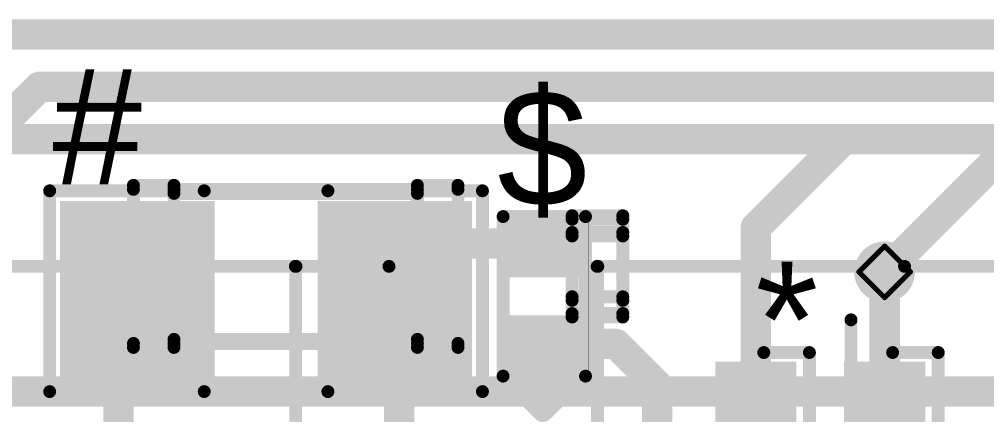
# Model space of a CAD drawing. Header units: millimetres. Extents: x -16 to 330, y -45 to 150.
# Drawn here: x 36.56 to 46.09, y 15.55 to 19.45 of the extents above; entities that cross this region are included whole.
import ezdxf

# ---------------------------------------------------------------- set-up
doc = ezdxf.new("R2010")
doc.units = ezdxf.units.MM
for name, color, linetype in [('BottomLayer', 5, 'Continuous'), ('BottomSolder', 6, 'Continuous'), ('DrillDrawing', 1, 'Continuous'), ('Mechanical13', 56, 'Continuous'), ('MidLayer1', 16, 'Continuous'), ('MidLayer2', 76, 'Continuous'), ('TopLayer', 1, 'Continuous'), ('TopOverlay', 2, 'Continuous'), ('TopPaste', 8, 'Continuous'), ('TopSolder', 216, 'Continuous'), ('ViaHoleLayer', 16, 'Continuous')]:
    doc.layers.add(name, color=color, linetype=linetype)
doc.styles.add('Arial', font='arial.ttf', dxfattribs={"height": 0.2})

# ---------------------------------------------------------------- blocks, each defined once
blk = doc.blocks.new('C___1206_44')
at = {"layer": 'TopLayer'}
for points in [[(-2.032, 0.889), (-0.508, 0.889), (-0.508, -0.889), (-2.032, -0.889)], [(0.508, 0.889), (2.032, 0.889), (2.032, -0.889), (0.508, -0.889)]]:
    blk.add_hatch(color=1, dxfattribs=at).paths.add_polyline_path(points)
at = {"layer": 'TopPaste'}
for points in [[(-2.032, 0.889), (-0.508, 0.889), (-0.508, -0.889), (-2.032, -0.889)], [(0.508, 0.889), (2.032, 0.889), (2.032, -0.889), (0.508, -0.889)]]:
    blk.add_hatch(color=8, dxfattribs=at).paths.add_polyline_path(points)
at = {"layer": 'TopSolder'}
for points in [[(-2.032, 0.889), (-0.508, 0.889), (-0.508, -0.889), (-2.032, -0.889)], [(0.508, 0.889), (2.032, 0.889), (2.032, -0.889), (0.508, -0.889)]]:
    blk.add_hatch(color=216, dxfattribs=at).paths.add_polyline_path(points)
at = {"layer": 'TopOverlay', "const_width": 0.127}
for points in [[(-2.1336, -0.9906), (-2.1336, 0.9906)], [(-2.1336, 0.9906), (-0.6096, 0.9906)], [(0.6096, 0.9906), (2.1336, 0.9906)], [(2.1336, -0.9906), (2.1336, 0.9906)], [(-2.1336, -0.9906), (-0.6096, -0.9906)], [(0.6096, -0.9906), (2.1336, -0.9906)]]:
    blk.add_lwpolyline(points, dxfattribs=at)
at = {"layer": 'TopOverlay', "const_width": 0.0635}
for points in [[(-2.16535, 0.9906, 1), (-2.10185, 0.9906, 1)], [(-2.16535, 0.9906, 1), (-2.10185, 0.9906, 1)], [(-0.64135, 0.9906, 1), (-0.57785, 0.9906, 1)], [(0.57785, 0.9906, 1), (0.64135, 0.9906, 1)], [(2.10185, 0.9906, 1), (2.16535, 0.9906, 1)], [(2.10185, 0.9906, 1), (2.16535, 0.9906, 1)], [(-2.16535, -0.9906, 1), (-2.10185, -0.9906, 1)], [(-2.16535, -0.9906, 1), (-2.10185, -0.9906, 1)], [(-0.64135, -0.9906, 1), (-0.57785, -0.9906, 1)], [(0.57785, -0.9906, 1), (0.64135, -0.9906, 1)], [(2.10185, -0.9906, 1), (2.16535, -0.9906, 1)], [(2.10185, -0.9906, 1), (2.16535, -0.9906, 1)]]:
    blk.add_lwpolyline(points, format="xyb", close=True, dxfattribs=at)
blk = doc.blocks.new('SOP_4_1_27_________B____2_6___64')
at = {"layer": 'TopLayer'}
for points in [[(-3.875, 1.035), (-2.375, 1.035), (-2.375, 0.235), (-3.875, 0.235)], [(2.375, 1.035), (3.875, 1.035), (3.875, 0.235), (2.375, 0.235)], [(2.375, 1.035), (3.875, 1.035), (3.875, 0.235), (2.375, 0.235)], [(-3.875, -0.235), (-2.375, -0.235), (-2.375, -1.035), (-3.875, -1.035)], [(2.375, -0.235), (3.875, -0.235), (3.875, -1.035), (2.375, -1.035)]]:
    blk.add_hatch(color=1, dxfattribs=at).paths.add_polyline_path(points)
at = {"layer": 'TopPaste'}
for points in [[(-3.875, 1.035), (-2.375, 1.035), (-2.375, 0.235), (-3.875, 0.235)], [(2.375, 1.035), (3.875, 1.035), (3.875, 0.235), (2.375, 0.235)], [(2.375, 1.035), (3.875, 1.035), (3.875, 0.235), (2.375, 0.235)], [(-3.875, -0.235), (-2.375, -0.235), (-2.375, -1.035), (-3.875, -1.035)], [(2.375, -0.235), (3.875, -0.235), (3.875, -1.035), (2.375, -1.035)]]:
    blk.add_hatch(color=8, dxfattribs=at).paths.add_polyline_path(points)
at = {"layer": 'TopSolder'}
for points in [[(-3.875, 1.035), (-2.375, 1.035), (-2.375, 0.235), (-3.875, 0.235)], [(2.375, 1.035), (3.875, 1.035), (3.875, 0.235), (2.375, 0.235)], [(2.375, 1.035), (3.875, 1.035), (3.875, 0.235), (2.375, 0.235)], [(-3.875, -0.235), (-2.375, -0.235), (-2.375, -1.035), (-3.875, -1.035)], [(2.375, -0.235), (3.875, -0.235), (3.875, -1.035), (2.375, -1.035)]]:
    blk.add_hatch(color=216, dxfattribs=at).paths.add_polyline_path(points)
at = {"layer": 'TopOverlay', "const_width": 0.127}
for points in [[(-1.778, 1.4478), (2.0828, 1.4478)], [(-4.1656, 0.762), (-4.1656, 0.508)], [(-4.1656, 0.762), (-4.0386, 0.635)], [(-4.0386, 0.635), (-4.1656, 0.508)], [(-1.778, -1.4478), (2.0828, -1.4478)]]:
    blk.add_lwpolyline(points, dxfattribs=at)
at = {"layer": 'TopOverlay', "const_width": 0.0635}
for points in [[(-1.8097, 1.4478, 1), (-1.7463, 1.4478, 1)], [(2.0511, 1.4478, 1), (2.1145, 1.4478, 1)], [(-4.1974, 0.762, 1), (-4.1338, 0.762, 1)], [(-4.1974, 0.762, 1), (-4.1338, 0.762, 1)], [(-4.0703, 0.635, 1), (-4.0069, 0.635, 1)], [(-4.0703, 0.635, 1), (-4.0069, 0.635, 1)], [(-4.1974, 0.508, 1), (-4.1338, 0.508, 1)], [(-4.1974, 0.508, 1), (-4.1338, 0.508, 1)], [(-1.8097, -1.4478, 1), (-1.7463, -1.4478, 1)], [(2.0511, -1.4478, 1), (2.1145, -1.4478, 1)]]:
    blk.add_lwpolyline(points, format="xyb", close=True, dxfattribs=at)
blk = doc.blocks.new('R___0402_102')
at = {"layer": 'TopLayer'}
for points in [[(-0.6985, -0.3175), (-0.6985, 0.3175), (-0.2413, 0.3175), (-0.2413, -0.3175)], [(0.2413, -0.3175), (0.2413, 0.3175), (0.6985, 0.3175), (0.6985, -0.3175)]]:
    blk.add_hatch(color=1, dxfattribs=at).paths.add_polyline_path(points)
at = {"layer": 'TopPaste'}
for points in [[(-0.6985, -0.3175), (-0.6985, 0.3175), (-0.2413, 0.3175), (-0.2413, -0.3175)], [(0.2413, -0.3175), (0.2413, 0.3175), (0.6985, 0.3175), (0.6985, -0.3175)]]:
    blk.add_hatch(color=8, dxfattribs=at).paths.add_polyline_path(points)
at = {"layer": 'TopSolder'}
for points in [[(-0.7535, -0.3725), (-0.7535, 0.3725), (-0.1863, 0.3725), (-0.1863, -0.3725)], [(0.1863, -0.3725), (0.1863, 0.3725), (0.7535, 0.3725), (0.7535, -0.3725)]]:
    blk.add_hatch(color=216, dxfattribs=at).paths.add_polyline_path(points)
at = {"layer": 'TopOverlay'}
for points, const_width in [([(-0.7874, 0.4064), (-0.7874, -0.4064)], 0.127), ([(-0.7874, 0.4064), (0.7874, 0.4064)], 0.127), ([(0.7874, 0.4064), (0.7874, -0.4064)], 0.127), ([(-0.7874, -0.4064), (0.7874, -0.4064)], 0.127), ([(-0.8128, -0.4318), (0.8128, -0.4318)], 0.00323)]:
    blk.add_lwpolyline(points, dxfattribs=dict(at, const_width=const_width))
for points, const_width in [([(-0.8191, 0.4064, 1), (-0.7556, 0.4064, 1)], 0.0635), ([(-0.8191, 0.4064, 1), (-0.7556, 0.4064, 1)], 0.0635), ([(0.7556, 0.4064, 1), (0.8191, 0.4064, 1)], 0.0635), ([(0.7556, 0.4064, 1), (0.8191, 0.4064, 1)], 0.0635), ([(-0.8191, -0.4064, 1), (-0.7556, -0.4064, 1)], 0.0635), ([(-0.8191, -0.4064, 1), (-0.7556, -0.4064, 1)], 0.0635), ([(0.7556, -0.4064, 1), (0.8191, -0.4064, 1)], 0.0635), ([(0.7556, -0.4064, 1), (0.8191, -0.4064, 1)], 0.0635), ([(-0.8136, -0.4318, 1), (-0.812, -0.4318, 1)], 0.00161), ([(0.812, -0.4318, 1), (0.8136, -0.4318, 1)], 0.00161)]:
    blk.add_lwpolyline(points, format="xyb", close=True, dxfattribs=dict(at, const_width=const_width))
blk = doc.blocks.new('ABS_186')
at = {"layer": 'TopLayer'}
for points in [[(-3.61, 2.5), (-2.11, 2.5), (-2.11, 1.6), (-3.61, 1.6)], [(2.11, 2.5), (3.61, 2.5), (3.61, 1.6), (2.11, 1.6)], [(-3.61, -1.6), (-2.11, -1.6), (-2.11, -2.5), (-3.61, -2.5)], [(2.11, -1.6), (3.61, -1.6), (3.61, -2.5), (2.11, -2.5)]]:
    blk.add_hatch(color=1, dxfattribs=at).paths.add_polyline_path(points)
at = {"layer": 'TopPaste'}
for points in [[(-3.61, 2.5), (-2.11, 2.5), (-2.11, 1.6), (-3.61, 1.6)], [(2.11, 2.5), (3.61, 2.5), (3.61, 1.6), (2.11, 1.6)], [(-3.61, -1.6), (-2.11, -1.6), (-2.11, -2.5), (-3.61, -2.5)], [(2.11, -1.6), (3.61, -1.6), (3.61, -2.5), (2.11, -2.5)]]:
    blk.add_hatch(color=8, dxfattribs=at).paths.add_polyline_path(points)
at = {"layer": 'TopSolder'}
for points in [[(-3.61, 2.5), (-2.11, 2.5), (-2.11, 1.6), (-3.61, 1.6)], [(2.11, 2.5), (3.61, 2.5), (3.61, 1.6), (2.11, 1.6)], [(-3.61, -1.6), (-2.11, -1.6), (-2.11, -2.5), (-3.61, -2.5)], [(2.11, -1.6), (3.61, -1.6), (3.61, -2.5), (2.11, -2.5)]]:
    blk.add_hatch(color=216, dxfattribs=at).paths.add_polyline_path(points)
at = {"layer": 'TopOverlay'}
for points, const_width in [([(1.79, 2.5), (-1.79, 2.5)], 0.127), ([(-3.937, 2.0066), (-3.937, 2.2606)], 0.2), ([(-3.81, 2.1336), (-3.937, 2.2606)], 0.2), ([(-3.937, 2.0066), (-3.81, 2.1336)], 0.2), ([(-2.2, -1.28), (-2.2, 1.28)], 0.127), ([(2.2, -1.28), (2.2, 1.28)], 0.127), ([(1.79, -2.5), (-1.79, -2.5)], 0.127)]:
    blk.add_lwpolyline(points, dxfattribs=dict(at, const_width=const_width))
for points, const_width in [([(-1.8217, 2.5, 1), (-1.7582, 2.5, 1)], 0.0635), ([(1.7582, 2.5, 1), (1.8217, 2.5, 1)], 0.0635), ([(-3.987, 2.2606, 1), (-3.887, 2.2606, 1)], 0.1), ([(-3.987, 2.2606, 1), (-3.887, 2.2606, 1)], 0.1), ([(-3.86, 2.1336, 1), (-3.76, 2.1336, 1)], 0.1), ([(-3.86, 2.1336, 1), (-3.76, 2.1336, 1)], 0.1), ([(-3.987, 2.0066, 1), (-3.887, 2.0066, 1)], 0.1), ([(-3.987, 2.0066, 1), (-3.887, 2.0066, 1)], 0.1), ([(-2.2318, 1.28, 1), (-2.1683, 1.28, 1)], 0.0635), ([(2.1683, 1.28, 1), (2.2318, 1.28, 1)], 0.0635), ([(-2.2318, -1.28, 1), (-2.1683, -1.28, 1)], 0.0635), ([(2.1683, -1.28, 1), (2.2318, -1.28, 1)], 0.0635), ([(-1.8217, -2.5, 1), (-1.7582, -2.5, 1)], 0.0635), ([(1.7582, -2.5, 1), (1.8217, -2.5, 1)], 0.0635)]:
    blk.add_lwpolyline(points, format="xyb", close=True, dxfattribs=dict(at, const_width=const_width))

msp = doc.modelspace()

# ---------------------------------------------------------------- hatches: boundary and pattern name
at = {"layer": 'BottomLayer'}
h = msp.add_hatch(color=5, dxfattribs=at)
edge = h.paths.add_edge_path()
edge.add_arc((45.0878, 16.9545), 0.3, 0, 360)
at = {"layer": 'BottomSolder'}
h = msp.add_hatch(color=6, dxfattribs=at)
edge = h.paths.add_edge_path()
edge.add_arc((45.0878, 16.9545), 0.15, 0, 360)
at = {"layer": 'MidLayer1'}
h = msp.add_hatch(color=16, dxfattribs=at)
edge = h.paths.add_edge_path()
edge.add_arc((45.0878, 16.9545), 0.3, 0, 360)
at = {"layer": 'MidLayer2'}
h = msp.add_hatch(color=76, dxfattribs=at)
edge = h.paths.add_edge_path()
edge.add_arc((45.0878, 16.9545), 0.3, 0, 360)
at = {"layer": 'TopLayer'}
h = msp.add_hatch(color=1, dxfattribs=at)
edge = h.paths.add_edge_path()
edge.add_arc((45.0878, 16.9545), 0.3, 0, 360)
at = {"layer": 'TopSolder'}
h = msp.add_hatch(color=216, dxfattribs=at)
edge = h.paths.add_edge_path()
edge.add_arc((45.0878, 16.9545), 0.15, 0, 360)
at = {"layer": 'ViaHoleLayer'}
h = msp.add_hatch(color=16, dxfattribs=at)
edge = h.paths.add_edge_path()
edge.add_arc((45.0878, 16.9545), 0.15, 0, 360)

# ---------------------------------------------------------------- linework, layer by layer
at = {"layer": 'BottomLayer', "const_width": 0.3}
for points in [[(27.3103, 19.2966), (63.772, 19.2966)], [(34.9786, 17.0053), (36.7529, 18.7796)], [(36.7529, 18.7796), (64.001, 18.7796)], [(45.0878, 16.9545), (46.4351, 18.3018)], [(28.8036, 15.7734), (65.4304, 15.7734)]]:
    msp.add_lwpolyline(points, dxfattribs=at)
at = {"layer": 'BottomLayer', "const_width": 0.15}
for points in [[(36.6779, 18.7796, 1), (36.8279, 18.7796, 1)], [(36.6779, 18.7796, 1), (36.8279, 18.7796, 1)], [(45.0128, 16.9545, 1), (45.1628, 16.9545, 1)]]:
    msp.add_lwpolyline(points, format="xyb", close=True, dxfattribs=at)
at = {"layer": 'DrillDrawing', "const_width": 0.0508}
for points in [[(44.8338, 16.9545), (45.0878, 17.2085)], [(45.0878, 17.2085), (45.3418, 16.9545)], [(44.8338, 16.9545), (45.0878, 16.7005)], [(45.0878, 16.7005), (45.3418, 16.9545)]]:
    msp.add_lwpolyline(points, dxfattribs=at)
at = {"layer": 'DrillDrawing', "const_width": 0.0254}
for points in [[(45.0751, 17.2085, 1), (45.1005, 17.2085, 1)], [(45.0751, 17.2085, 1), (45.1005, 17.2085, 1)], [(44.8211, 16.9545, 1), (44.8465, 16.9545, 1)], [(44.8211, 16.9545, 1), (44.8465, 16.9545, 1)], [(45.3291, 16.9545, 1), (45.3545, 16.9545, 1)], [(45.3291, 16.9545, 1), (45.3545, 16.9545, 1)], [(45.0751, 16.7005, 1), (45.1005, 16.7005, 1)], [(45.0751, 16.7005, 1), (45.1005, 16.7005, 1)]]:
    msp.add_lwpolyline(points, format="xyb", close=True, dxfattribs=at)
at = {"layer": 'Mechanical13', "const_width": 0.127}
for points in [[(37.6812, 17.8088), (38.0812, 17.8088)], [(37.6812, 17.7688), (37.6812, 17.8088)], [(38.0812, 17.7688), (38.0812, 17.8088)], [(40.4812, 17.8088), (40.8812, 17.8088)], [(40.4812, 17.7688), (40.4812, 17.8088)], [(40.8812, 17.7688), (40.8812, 17.8088)], [(37.6812, 17.7688), (40.8812, 17.7688)], [(37.6812, 16.2488), (37.6812, 17.7688)], [(38.0812, 16.2488), (38.0812, 17.7688)], [(38.0812, 17.7288), (40.4812, 17.7288)], [(40.4812, 16.2488), (40.4812, 17.7688)], [(40.8812, 16.2488), (40.8812, 17.7688)], [(42.0062, 17.5088), (42.5062, 17.5088)], [(42.0062, 17.4738), (42.0062, 17.5088)], [(42.5062, 17.4738), (42.5062, 17.5088)], [(42.0062, 17.4738), (42.5062, 17.4738)], [(42.0062, 17.3438), (42.0062, 17.4738)], [(42.5062, 17.3438), (42.5062, 17.4738)], [(42.0062, 17.3438), (42.5062, 17.3438)], [(42.0062, 17.3088), (42.0062, 17.3438)], [(42.0062, 17.3088), (42.5062, 17.3088)], [(42.0062, 16.7088), (42.0062, 17.3088)], [(42.5062, 17.3088), (42.5062, 17.3438)], [(42.5062, 16.7088), (42.5062, 17.3088)], [(32.2562, 17.0088), (40.201, 17.0088)], [(32.2562, 17.0088), (40.201, 17.0088)], [(35.3089, 17.0088), (39.2812, 17.0088)], [(35.3089, 17.0088), (39.2812, 17.0088)], [(39.2812, 9.0641), (39.2812, 17.0088)], [(39.2812, 9.0641), (39.2812, 17.0088)], [(42.2562, 17.0088), (50.201, 17.0088)], [(42.2562, 17.0088), (50.201, 17.0088)], [(42.2562, 13.0364), (42.2562, 17.0088)], [(42.2562, 13.0364), (42.2562, 17.0088)], [(45.2839, 17.0088), (49.2562, 17.0088)], [(45.2839, 17.0088), (49.2562, 17.0088)], [(42.0062, 16.7088), (42.5062, 16.7088)], [(42.0062, 16.7088), (42.5062, 16.7088)], [(42.0062, 16.5438), (42.0062, 16.6738)], [(42.5062, 16.5438), (42.5062, 16.6738)], [(42.0062, 16.5438), (42.5062, 16.5438)], [(42.0062, 16.5088), (42.0062, 16.5438)], [(42.5062, 16.5088), (42.5062, 16.5438)], [(42.0062, 16.5088), (42.5062, 16.5088)], [(44.7562, 12.5088), (44.7562, 16.4812)], [(44.7562, 12.5088), (44.7562, 16.4812)], [(37.6812, 16.2488), (40.8812, 16.2488)], [(37.6812, 16.2088), (37.6812, 16.2488)], [(38.0812, 16.2888), (40.4812, 16.2888)], [(38.0812, 16.2088), (38.0812, 16.2488)], [(40.4812, 16.2088), (40.4812, 16.2488)], [(40.8812, 16.2088), (40.8812, 16.2488)], [(37.6812, 16.2088), (38.0812, 16.2088)], [(40.4812, 16.2088), (40.8812, 16.2088)], [(43.8962, 16.1588), (44.3462, 16.1588)], [(43.8962, 15.1088), (43.8962, 16.1588)], [(44.3462, 15.1088), (44.3462, 16.1588)], [(45.1662, 16.1588), (45.6162, 16.1588)], [(45.1662, 15.1088), (45.1662, 16.1588)], [(45.6162, 15.1088), (45.6162, 16.1588)]]:
    msp.add_lwpolyline(points, dxfattribs=at)
at = {"layer": 'Mechanical13'}
for points, const_width in [([(37.6495, 17.8088, 1), (37.713, 17.8088, 1)], 0.0635), ([(37.6495, 17.8088, 1), (37.713, 17.8088, 1)], 0.0635), ([(38.0495, 17.8088, 1), (38.113, 17.8088, 1)], 0.0635), ([(38.0495, 17.8088, 1), (38.113, 17.8088, 1)], 0.0635), ([(40.4495, 17.8088, 1), (40.513, 17.8088, 1)], 0.0635), ([(40.4495, 17.8088, 1), (40.513, 17.8088, 1)], 0.0635), ([(40.8495, 17.8088, 1), (40.913, 17.8088, 1)], 0.0635), ([(40.8495, 17.8088, 1), (40.913, 17.8088, 1)], 0.0635), ([(37.6495, 17.7688, 1), (37.713, 17.7688, 1)], 0.0635), ([(37.6495, 17.7688, 1), (37.713, 17.7688, 1)], 0.0635), ([(37.6495, 17.7688, 1), (37.713, 17.7688, 1)], 0.0635), ([(38.0495, 17.7688, 1), (38.113, 17.7688, 1)], 0.0635), ([(38.0495, 17.7688, 1), (38.113, 17.7688, 1)], 0.0635), ([(38.0495, 17.7288, 1), (38.113, 17.7288, 1)], 0.0635), ([(40.4495, 17.7688, 1), (40.513, 17.7688, 1)], 0.0635), ([(40.4495, 17.7688, 1), (40.513, 17.7688, 1)], 0.0635), ([(40.4495, 17.7288, 1), (40.513, 17.7288, 1)], 0.0635), ([(40.8495, 17.7688, 1), (40.913, 17.7688, 1)], 0.0635), ([(40.8495, 17.7688, 1), (40.913, 17.7688, 1)], 0.0635), ([(40.8495, 17.7688, 1), (40.913, 17.7688, 1)], 0.0635), ([(41.9745, 17.5088, 1), (42.038, 17.5088, 1)], 0.0635), ([(41.9745, 17.5088, 1), (42.038, 17.5088, 1)], 0.0635), ([(42.4745, 17.5088, 1), (42.538, 17.5088, 1)], 0.0635), ([(42.4745, 17.5088, 1), (42.538, 17.5088, 1)], 0.0635), ([(41.9745, 17.4738, 1), (42.038, 17.4738, 1)], 0.0635), ([(41.9745, 17.4738, 1), (42.038, 17.4738, 1)], 0.0635), ([(41.9745, 17.4738, 1), (42.038, 17.4738, 1)], 0.0635), ([(42.4745, 17.4738, 1), (42.538, 17.4738, 1)], 0.0635), ([(42.4745, 17.4738, 1), (42.538, 17.4738, 1)], 0.0635), ([(42.4745, 17.4738, 1), (42.538, 17.4738, 1)], 0.0635), ([(41.9745, 17.3438, 1), (42.038, 17.3438, 1)], 0.0635), ([(41.9745, 17.3438, 1), (42.038, 17.3438, 1)], 0.0635), ([(41.9745, 17.3438, 1), (42.038, 17.3438, 1)], 0.0635), ([(41.9745, 17.3088, 1), (42.038, 17.3088, 1)], 0.0635), ([(41.9745, 17.3088, 1), (42.038, 17.3088, 1)], 0.0635), ([(41.9745, 17.3088, 1), (42.038, 17.3088, 1)], 0.0635), ([(42.4745, 17.3438, 1), (42.538, 17.3438, 1)], 0.0635), ([(42.4745, 17.3438, 1), (42.538, 17.3438, 1)], 0.0635), ([(42.4745, 17.3438, 1), (42.538, 17.3438, 1)], 0.0635), ([(42.4745, 17.3088, 1), (42.538, 17.3088, 1)], 0.0635), ([(42.4745, 17.3088, 1), (42.538, 17.3088, 1)], 0.0635), ([(42.4745, 17.3088, 1), (42.538, 17.3088, 1)], 0.0635), ([(39.2844, 17.0088, 1), (39.2781, 17.0088, 1)], 0.127), ([(39.2844, 17.0088, 1), (39.2781, 17.0088, 1)], 0.127), ([(39.2463, 17.0088, 1), (39.3098, 17.0088, 1)], 0.0635), ([(39.2463, 17.0088, 1), (39.3098, 17.0088, 1)], 0.0635), ([(39.2495, 17.0088, 1), (39.313, 17.0088, 1)], 0.0635), ([(39.2495, 17.0088, 1), (39.313, 17.0088, 1)], 0.0635), ([(39.2495, 17.0088, 1), (39.313, 17.0088, 1)], 0.0635), ([(39.2495, 17.0088, 1), (39.313, 17.0088, 1)], 0.0635), ([(39.2527, 17.0088, 1), (39.3162, 17.0088, 1)], 0.0635), ([(39.2527, 17.0088, 1), (39.3162, 17.0088, 1)], 0.0635), ([(40.1692, 17.0088, 1), (40.2327, 17.0088, 1)], 0.0635), ([(40.1692, 17.0088, 1), (40.2327, 17.0088, 1)], 0.0635), ([(42.2594, 17.0088, 1), (42.2531, 17.0088, 1)], 0.127), ([(42.2594, 17.0088, 1), (42.2531, 17.0088, 1)], 0.127), ([(42.2213, 17.0088, 1), (42.2848, 17.0088, 1)], 0.0635), ([(42.2213, 17.0088, 1), (42.2848, 17.0088, 1)], 0.0635), ([(42.2245, 17.0088, 1), (42.288, 17.0088, 1)], 0.0635), ([(42.2245, 17.0088, 1), (42.288, 17.0088, 1)], 0.0635), ([(42.2245, 17.0088, 1), (42.288, 17.0088, 1)], 0.0635), ([(42.2245, 17.0088, 1), (42.288, 17.0088, 1)], 0.0635), ([(42.2277, 17.0088, 1), (42.2912, 17.0088, 1)], 0.0635), ([(42.2277, 17.0088, 1), (42.2912, 17.0088, 1)], 0.0635), ([(45.2521, 17.0088, 1), (45.3156, 17.0088, 1)], 0.0635), ([(45.2521, 17.0088, 1), (45.3156, 17.0088, 1)], 0.0635), ([(41.9745, 16.7088, 1), (42.038, 16.7088, 1)], 0.0635), ([(41.9745, 16.7088, 1), (42.038, 16.7088, 1)], 0.0635), ([(41.9745, 16.7088, 1), (42.038, 16.7088, 1)], 0.0635), ([(41.9745, 16.6738, 1), (42.038, 16.6738, 1)], 0.0635), ([(42.4745, 16.7088, 1), (42.538, 16.7088, 1)], 0.0635), ([(42.4745, 16.7088, 1), (42.538, 16.7088, 1)], 0.0635), ([(42.4745, 16.7088, 1), (42.538, 16.7088, 1)], 0.0635), ([(42.4745, 16.6738, 1), (42.538, 16.6738, 1)], 0.0635), ([(41.9745, 16.5438, 1), (42.038, 16.5438, 1)], 0.0635), ([(41.9745, 16.5438, 1), (42.038, 16.5438, 1)], 0.0635), ([(41.9745, 16.5438, 1), (42.038, 16.5438, 1)], 0.0635), ([(42.4745, 16.5438, 1), (42.538, 16.5438, 1)], 0.0635), ([(42.4745, 16.5438, 1), (42.538, 16.5438, 1)], 0.0635), ([(42.4745, 16.5438, 1), (42.538, 16.5438, 1)], 0.0635), ([(41.9745, 16.5088, 1), (42.038, 16.5088, 1)], 0.0635), ([(41.9745, 16.5088, 1), (42.038, 16.5088, 1)], 0.0635), ([(42.4745, 16.5088, 1), (42.538, 16.5088, 1)], 0.0635), ([(42.4745, 16.5088, 1), (42.538, 16.5088, 1)], 0.0635), ([(44.7245, 16.4812, 1), (44.788, 16.4812, 1)], 0.0635), ([(44.7245, 16.4812, 1), (44.788, 16.4812, 1)], 0.0635), ([(37.6495, 16.2488, 1), (37.713, 16.2488, 1)], 0.0635), ([(37.6495, 16.2488, 1), (37.713, 16.2488, 1)], 0.0635), ([(37.6495, 16.2488, 1), (37.713, 16.2488, 1)], 0.0635), ([(38.0495, 16.2888, 1), (38.113, 16.2888, 1)], 0.0635), ([(38.0495, 16.2488, 1), (38.113, 16.2488, 1)], 0.0635), ([(38.0495, 16.2488, 1), (38.113, 16.2488, 1)], 0.0635), ([(40.4495, 16.2888, 1), (40.513, 16.2888, 1)], 0.0635), ([(40.4495, 16.2488, 1), (40.513, 16.2488, 1)], 0.0635), ([(40.4495, 16.2488, 1), (40.513, 16.2488, 1)], 0.0635), ([(40.8495, 16.2488, 1), (40.913, 16.2488, 1)], 0.0635), ([(40.8495, 16.2488, 1), (40.913, 16.2488, 1)], 0.0635), ([(40.8495, 16.2488, 1), (40.913, 16.2488, 1)], 0.0635), ([(37.6495, 16.2088, 1), (37.713, 16.2088, 1)], 0.0635), ([(37.6495, 16.2088, 1), (37.713, 16.2088, 1)], 0.0635), ([(38.0495, 16.2088, 1), (38.113, 16.2088, 1)], 0.0635), ([(38.0495, 16.2088, 1), (38.113, 16.2088, 1)], 0.0635), ([(40.4495, 16.2088, 1), (40.513, 16.2088, 1)], 0.0635), ([(40.4495, 16.2088, 1), (40.513, 16.2088, 1)], 0.0635), ([(40.8495, 16.2088, 1), (40.913, 16.2088, 1)], 0.0635), ([(40.8495, 16.2088, 1), (40.913, 16.2088, 1)], 0.0635), ([(43.8645, 16.1588, 1), (43.928, 16.1588, 1)], 0.0635), ([(43.8645, 16.1588, 1), (43.928, 16.1588, 1)], 0.0635), ([(44.3145, 16.1588, 1), (44.378, 16.1588, 1)], 0.0635), ([(44.3145, 16.1588, 1), (44.378, 16.1588, 1)], 0.0635), ([(45.1345, 16.1588, 1), (45.198, 16.1588, 1)], 0.0635), ([(45.1345, 16.1588, 1), (45.198, 16.1588, 1)], 0.0635), ([(45.5845, 16.1588, 1), (45.648, 16.1588, 1)], 0.0635), ([(45.5845, 16.1588, 1), (45.648, 16.1588, 1)], 0.0635)]:
    msp.add_lwpolyline(points, format="xyb", close=True, dxfattribs=dict(at, const_width=const_width))
at = {"layer": 'TopLayer', "const_width": 0.3}
for points in [[(34.5786, 18.2636), (44.6878, 18.2636)], [(43.8178, 17.3936), (44.6878, 18.2636)], [(44.6878, 18.2636), (54.5176, 18.2636)], [(43.8178, 15.3178), (43.8178, 17.3936)], [(40.3013, 16.7386), (40.7966, 17.2339)], [(40.7966, 17.2339), (41.7322, 17.2339)], [(45.0878, 15.3178), (45.0878, 16.9545)], [(37.5334, 16.5785), (37.719, 16.764)], [(40.3013, 14.7985), (40.3013, 16.7386)], [(37.5334, 14.6228), (37.5334, 16.5785)], [(41.7322, 16.2433), (42.4383, 16.2433)], [(42.4383, 16.2433), (42.8461, 15.8355)], [(42.8461, 13.9289), (42.8461, 15.8355)]]:
    msp.add_lwpolyline(points, dxfattribs=at)
at = {"layer": 'TopLayer', "const_width": 0.15}
for points in [[(44.6128, 18.2636, 1), (44.7628, 18.2636, 1)], [(44.6128, 18.2636, 1), (44.7628, 18.2636, 1)], [(44.6128, 18.2636, 1), (44.7628, 18.2636, 1)], [(43.7428, 17.3936, 1), (43.8928, 17.3936, 1)], [(43.7428, 17.3936, 1), (43.8928, 17.3936, 1)], [(40.7216, 17.2339, 1), (40.8716, 17.2339, 1)], [(40.7216, 17.2339, 1), (40.8716, 17.2339, 1)], [(41.6572, 17.2339, 1), (41.8072, 17.2339, 1)], [(45.0128, 16.9545, 1), (45.1628, 16.9545, 1)], [(37.644, 16.764, 1), (37.794, 16.764, 1)], [(40.2263, 16.7386, 1), (40.3763, 16.7386, 1)], [(40.2263, 16.7386, 1), (40.3763, 16.7386, 1)], [(37.4584, 16.5785, 1), (37.6084, 16.5785, 1)], [(37.4584, 16.5785, 1), (37.6084, 16.5785, 1)], [(41.6572, 16.2433, 1), (41.8072, 16.2433, 1)], [(42.3633, 16.2433, 1), (42.5133, 16.2433, 1)], [(42.3633, 16.2433, 1), (42.5133, 16.2433, 1)], [(42.7711, 15.8355, 1), (42.9211, 15.8355, 1)], [(42.7711, 15.8355, 1), (42.9211, 15.8355, 1)]]:
    msp.add_lwpolyline(points, format="xyb", close=True, dxfattribs=at)

# ---------------------------------------------------------------- block references
msp.add_blockref('C___1206_44', (38.989, 16.764))
for name, p, rotation in [('R___0402_102', (41.7322, 16.7132), 90), ('SOP_4_1_27_________B____2_6___64', (44.4528, 12.1928), 90), ('ABS_186', (39.5834, 11.7628), 270)]:
    msp.add_blockref(name, p, dxfattribs=dict(rotation=rotation))

# ---------------------------------------------------------------- texts
at = {"layer": 'TopOverlay', "style": 'Arial'}
for s, p in [('#', (36.8808, 17.8177)), ('$', (41.2686, 17.6032)), ('*', (43.8127, 15.9121))]:
    msp.add_text(s, height=1.143, dxfattribs=at).set_placement(p)

doc.saveas('drawing.dxf')
